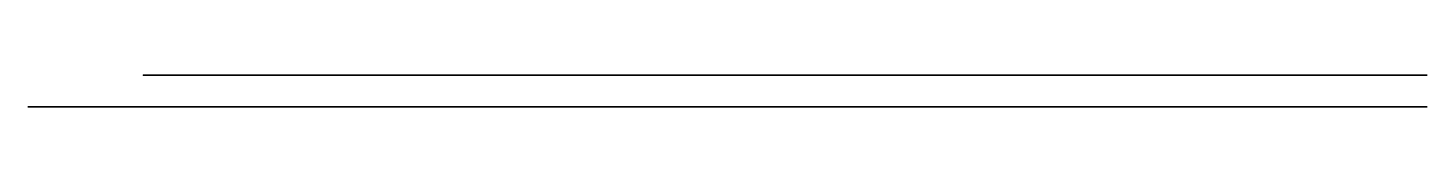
# Model space of a CAD drawing. Header units: centimetres. Extents: x -0.74 to 8.2, y 0 to 0.2.
import ezdxf

# ---------------------------------------------------------------- set-up
doc = ezdxf.new("R2010")
doc.units = ezdxf.units.CM
doc.header["$MEASUREMENT"] = 0
for name, color, linetype in [('Y+ Outside (x1) v2_Sketch1', 7, 'Continuous'), ('Y+ Outside (x1) v2_Sketch2', 7, 'Continuous'), ('Y+ Outside (x1) v2_Sketch3', 7, 'Continuous'), ('Y+ Outside (x1) v2_Sketch4', 7, 'Continuous'), ('Y+ Outside (x1) v2_Sketch5', 7, 'Continuous'), ('Y+ Outside (x1) v2_Sketch6', 7, 'Continuous')]:
    doc.layers.add(name, color=color, linetype=linetype)

msp = doc.modelspace()

# ---------------------------------------------------------------- linework, layer by layer
at = {"layer": 'Y+ Outside (x1) v2_Sketch1'}
for p, q in [((0, 0), (8.2, 0)), ((0, 0, -10), (0, 0)), ((8.2, 0, -10), (0, 0, -10)), ((8.2, 0), (8.2, 0, -10))]:
    msp.add_line(p, q, dxfattribs=at)
msp.add_point((0, 0), dxfattribs=at)
at = {"layer": 'Y+ Outside (x1) v2_Sketch2'}
for p, q in [((-0.05, 0, -10.675), (-0.7374, 0, -10.675)), ((-0.7374, 0, -10.675), (-0.7374, 0, 0.675)), ((-0.7374, 0, 0.675), (-0.05, 0, 0.675)), ((-0.05, 0, -10), (-0.05, 0, -10.675)), ((-0.05, 0, 0.675), (-0.05, 0)), ((7.05, 0, -10), (-0.05, 0, -10)), ((-0.05, 0), (7.05, 0)), ((0, 0, -10), (8.2, 0, -10)), ((8.2, 0), (0, 0)), ((0, 0), (0, 0, -10)), ((7.05, 0, -2.84), (7.05, 0, -5.575)), ((7.05, 0), (7.05, 0, -0.34)), ((7.05, 0, -9.075), (7.05, 0, -10)), ((7.35, 0, -5.875), (7.65, 0, -5.875)), ((7.35, 0, -0.64), (7.65, 0, -0.64)), ((7.65, 0, -8.775), (7.35, 0, -8.775)), ((7.65, 0, -2.54), (7.35, 0, -2.54)), ((8.15, 0, -6.375), (8.15, 0, -8.275)), ((8.15, 0, -1.14), (8.15, 0, -2.04)), ((8.2, 0, -10), (8.2, 0))]:
    msp.add_line(p, q, dxfattribs=at)
at = {"layer": 'Y+ Outside (x1) v2_Sketch2', "extrusion": (0, -1, 0)}
for centre, radius in [((1.9, -6.37), 0.165), ((1.9, -1.78), 0.165), ((1.9, -8.28), 0.165), ((1.9, -6.37), 0.125), ((1.9, -8.28), 0.125), ((1.9, -1.78), 0.125), ((4.2, -6.37), 0.165), ((4.2, -8.28), 0.165), ((4.2, -1.78), 0.165), ((4.2, -8.28), 0.125), ((4.2, -6.37), 0.125), ((4.2, -1.78), 0.125), ((6.5, -1.78), 0.165), ((6.5, -8.28), 0.165), ((6.5, -6.37), 0.165), ((6.5, -8.28), 0.125), ((6.5, -6.37), 0.125), ((6.5, -1.78), 0.125)]:
    msp.add_circle(centre, radius, dxfattribs=at)
for centre, radius, start, end in [((7.35, -5.575), 0.3, 180, 270), ((7.35, -9.075), 0.3, 90, 180), ((7.35, -0.34), 0.3, 180, 270), ((7.35, -2.84), 0.3, 90, 180), ((7.65, -8.275), 0.5, 270, 360), ((7.65, -2.04), 0.5, 270, 360), ((7.65, -6.375), 0.5, 0, 90), ((7.65, -1.14), 0.5, 0, 90)]:
    msp.add_arc(centre, radius, start, end, dxfattribs=at)
at = {"layer": 'Y+ Outside (x1) v2_Sketch2'}
msp.add_point((0, 0), dxfattribs=at)
at = {"layer": 'Y+ Outside (x1) v2_Sketch3'}
for p, q in [((0, 0), (0, 0, -10)), ((8.2, 0), (0, 0)), ((0, 0, -10), (8.2, 0, -10)), ((7.6, 0, -9.6), (0.6, 0, -9.6)), ((0.6, 0, -9.6), (0.6, 0, -0.4)), ((0.6, 0, -0.4), (7.6, 0, -0.4)), ((0.6, 0, -9.25), (7.6, 0, -9.25)), ((0.9, 0, -8.4632), (0.9, 0, -6.1868)), ((7.5, 0, -8.4632), (7.5, 0, -6.1868)), ((7.6, 0, -0.4), (7.6, 0, -9.6)), ((8.2, 0, -10), (8.2, 0))]:
    msp.add_line(p, q, dxfattribs=at)
at = {"layer": 'Y+ Outside (x1) v2_Sketch3', "extrusion": (0, -1, 0)}
for centre, radius in [((0.6, -0.4), 0.3), ((0.6, -9.25), 0.3), ((0.6, -5), 0.3), ((0.6, -0.4), 0.165), ((0.6, -9.25), 0.165), ((0.6, -5), 0.165), ((0.9, -1.9632), 0.165), ((0.9, -8.2632), 0.165), ((0.9, -6.3868), 0.165), ((0.9, -6.1868), 0.125), ((0.9, -8.4632), 0.125), ((0.9, -1.9632), 0.125), ((4.1, -9.25), 0.3), ((4.1, -0.4), 0.3), ((4.1, -0.4), 0.165), ((4.1, -9.25), 0.165), ((7.6, -5), 0.3), ((7.6, -0.4), 0.3), ((7.6, -9.25), 0.3), ((7.5, -8.2632), 0.165), ((7.5, -6.3868), 0.165), ((7.5, -1.9632), 0.165), ((7.5, -8.4632), 0.125), ((7.5, -6.1868), 0.125), ((7.5, -1.9632), 0.125), ((7.6, -0.4), 0.165), ((7.6, -9.25), 0.165), ((7.6, -5), 0.165)]:
    msp.add_circle(centre, radius, dxfattribs=at)
at = {"layer": 'Y+ Outside (x1) v2_Sketch3'}
msp.add_point((0, 0, 0), dxfattribs=at)
at = {"layer": 'Y+ Outside (x1) v2_Sketch4'}
for p, q in [((0, 0), (0, 0, -10)), ((8.2, 0), (0, 0)), ((0, 0, -10), (8.2, 0, -10)), ((8.2, 0, -10), (8.2, 0))]:
    msp.add_line(p, q, dxfattribs=at)
at = {"layer": 'Y+ Outside (x1) v2_Sketch4', "extrusion": (0, -1, 0)}
for centre, radius in [((0.6, -0.4), 0.165), ((0.8615, -8.7757), 0.1194), ((0.8615, -4.6482), 0.1194), ((0.8615, -8.7757), 0.08), ((0.8615, -4.6482), 0.08), ((3.0205, -0.5207), 0.1194), ((3.0205, -0.5207), 0.08), ((4.1, -0.4), 0.165), ((5.1795, -0.5207), 0.1194), ((5.1795, -0.5207), 0.08), ((7.3385, -8.7757), 0.1194), ((7.3385, -4.6482), 0.1194), ((7.3385, -8.7757), 0.08), ((7.3385, -4.6482), 0.08), ((7.6, -0.4), 0.165)]:
    msp.add_circle(centre, radius, dxfattribs=at)
at = {"layer": 'Y+ Outside (x1) v2_Sketch4'}
msp.add_point((0, 0), dxfattribs=at)
at = {"layer": 'Y+ Outside (x1) v2_Sketch5'}
for p, q in [((0, 0.2038, -10), (0, 0.2038)), ((0, 0.2038), (8.2, 0.2038)), ((8.2, 0.2038, -10), (0, 0.2038, -10)), ((4.1, 0.2038, -2.4), (0.2, 0.2038, -2.4)), ((0.2, 0.2038, -2.4), (0.2, 0.2038, -4)), ((0.2, 0.2038, -4), (1.1, 0.2038, -4.5196)), ((1.1, 0.2038, -4.5196), (1.1, 0.2038, -5.4)), ((1.1, 0.2038, -5.4), (4.1, 0.2038, -5.4)), ((4.1, 0.2038), (4.1, 0.2038, -10)), ((4.1, 0.2038, -2.4), (8, 0.2038, -2.4)), ((7.1, 0.2038, -5.4), (4.1, 0.2038, -5.4)), ((8, 0.2038, -4), (7.1, 0.2038, -4.5196)), ((7.1, 0.2038, -4.5196), (7.1, 0.2038, -5.4)), ((8, 0.2038, -2.4), (8, 0.2038, -4)), ((8.2, 0.2038), (8.2, 0.2038, -10))]:
    msp.add_line(p, q, dxfattribs=at)
at = {"layer": 'Y+ Outside (x1) v2_Sketch5', "extrusion": (0, 1, 0)}
for centre, radius in [((-0.6, -0.4, 0.2038), 0.165), ((-0.8615, -8.7757, 0.2038), 0.08), ((-0.8615, -4.6482, 0.2038), 0.08), ((-3.0205, -0.5207, 0.2038), 0.08), ((-4.1, -0.4, 0.2038), 0.165), ((-5.1795, -0.5207, 0.2038), 0.08), ((-7.3385, -8.7757, 0.2038), 0.08), ((-7.3385, -4.6482, 0.2038), 0.08), ((-7.6, -0.4, 0.2038), 0.165)]:
    msp.add_circle(centre, radius, dxfattribs=at)
at = {"layer": 'Y+ Outside (x1) v2_Sketch5'}
msp.add_point((0, 0.2038, 0), dxfattribs=at)
at = {"layer": 'Y+ Outside (x1) v2_Sketch6'}
for p, q in [((0.2, 0, -2.4), (8, 0, -2.4)), ((0.2, 0, -4), (0.2, 0, -2.4)), ((1.1, 0, -4.5196), (0.2, 0, -4)), ((1.1, 0, -5.4), (1.1, 0, -4.5196)), ((7.1, 0, -5.4), (1.1, 0, -5.4)), ((7.1, 0, -4.5196), (7.1, 0, -5.4)), ((8, 0, -4), (7.1, 0, -4.5196)), ((8, 0, -2.4), (8, 0, -4)), ((8.2, 0, -10), (8.2, 0))]:
    msp.add_line(p, q, dxfattribs=at)
at = {"layer": 'Y+ Outside (x1) v2_Sketch6', "extrusion": (0, -1, 0)}
for centre, radius in [((0.6, -9.25), 0.165), ((0.6, -5), 0.165), ((0.6, -0.4), 0.165), ((0.6, -9.25), 0.125), ((0.6, -5), 0.125), ((0.7, -8.2632), 0.165), ((0.7, -6.3868), 0.165), ((0.7, -1.9632), 0.165), ((0.7, -1.9632), 0.165), ((0.7, -8.2632), 0.125), ((0.7, -6.3868), 0.125), ((0.8615, -4.6482), 0.08), ((0.8615, -8.7757), 0.08), ((1.7, -1.78), 0.165), ((1.7, -6.37), 0.165), ((1.7, -8.28), 0.165), ((1.7, -1.78), 0.125), ((1.7, -6.37), 0.125), ((1.7, -8.28), 0.125), ((3.0205, -0.5207), 0.08), ((4, -1.78), 0.165), ((4, -8.28), 0.165), ((4, -6.37), 0.165), ((4, -6.37), 0.125), ((4, -8.28), 0.125), ((4, -1.78), 0.125), ((4.1, -0.4), 0.165), ((4.1, -9.25), 0.165), ((5.1795, -0.5207), 0.08), ((6.3, -8.28), 0.165), ((6.3, -1.78), 0.165), ((6.3, -6.37), 0.165), ((6.3, -8.28), 0.125), ((6.3, -6.37), 0.125), ((6.3, -1.78), 0.125), ((7.3, -8.2632), 0.165), ((7.3, -6.3868), 0.165), ((7.3, -8.2632), 0.165), ((7.3, -1.9632), 0.165), ((7.3, -1.9632), 0.165), ((7.3, -6.3868), 0.165), ((7.3385, -8.7757), 0.08), ((7.3385, -4.6482), 0.08), ((7.6, -9.25), 0.165), ((7.6, -0.4), 0.165), ((7.6, -5), 0.165), ((7.6, -9.25), 0.165), ((7.6, -5), 0.165)]:
    msp.add_circle(centre, radius, dxfattribs=at)
at = {"layer": 'Y+ Outside (x1) v2_Sketch6'}
msp.add_point((0, 0, 0), dxfattribs=at)

doc.saveas('drawing.dxf')
